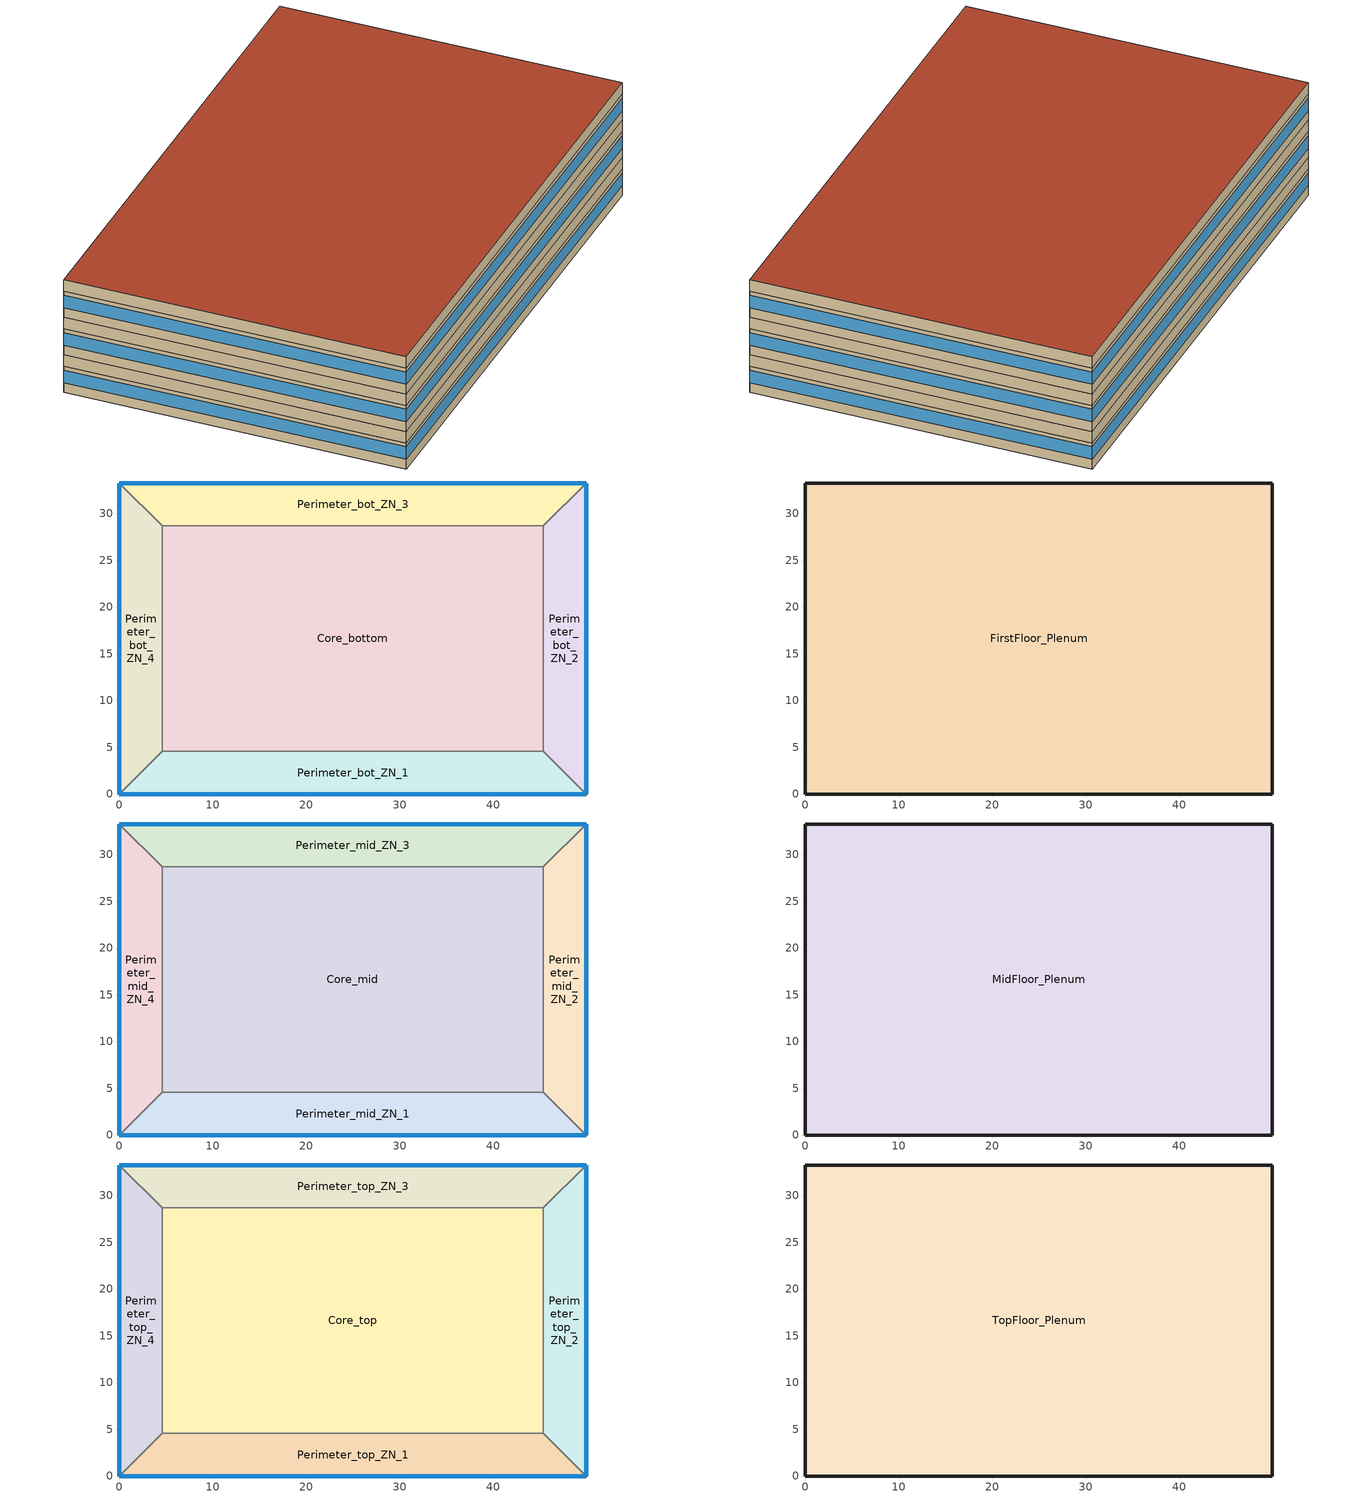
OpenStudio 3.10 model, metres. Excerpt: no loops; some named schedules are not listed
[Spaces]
Core_bottom
 floor ground (Core_bot_ZN_5_Floor Base_CZ12-SlabOnOrBelowGradeF073): 45.34,28.7 45.34,4.57 4.57,4.57 4.57,28.7 z0
 wall to Perimeter_bot_ZN_2 (NACM_Interior Wall): 45.34,4.57 45.34,28.7 z0:2.74
 wall to Perimeter_bot_ZN_3 (NACM_Interior Wall): 45.34,28.7 4.57,28.7 z0:2.74
 wall to Perimeter_bot_ZN_1 (NACM_Interior Wall): 4.57,4.57 45.34,4.57 z0:2.74
 wall to Perimeter_bot_ZN_4 (NACM_Interior Wall): 4.57,28.7 4.57,4.57 z0:2.74
Perimeter_bot_ZN_2
 floor ground (Perimeter_bot_ZN_2_Floor Base_CZ12-SlabOnOrBelowGradeF073): 49.91,33.27 49.91,0 45.34,4.57 45.34,28.7 z0
 wall outside (Base_CZ12-NonresMetalFrameWallU055): 49.91,0 49.91,33.27 z0:2.74
 wall to Perimeter_bot_ZN_1: 45.34,4.57 49.91,0 z0:2.74
 wall to Perimeter_bot_ZN_3 (NACM_Interior Wall): 49.91,33.27 45.34,28.7 z0:2.74
 window (Base_AllCZ_FixedWindowU34): 49.91,0 49.91,33.27 z1.02:2.33
Perimeter_bot_ZN_3
 floor ground (Perimeter_bot_ZN_3_Floor Base_CZ12-SlabOnOrBelowGradeF073): 49.91,33.27 45.34,28.7 4.57,28.7 0,33.27 z0
 wall outside (Base_CZ12-NonresMetalFrameWallU055): 49.91,33.27 0,33.27 z0:2.74
 wall to Perimeter_bot_ZN_4 (NACM_Interior Wall): 0,33.27 4.57,28.7 z0:2.74
 window (Base_AllCZ_FixedWindowU34): 49.91,33.27 0,33.27 z1.02:2.33
Perimeter_bot_ZN_1
 floor ground (Perimeter_bot_ZN_1_Floor Base_CZ12-SlabOnOrBelowGradeF073): 45.34,4.57 49.91,0 0,0 4.57,4.57 z0
 wall outside (Base_CZ12-NonresMetalFrameWallU055): 0,0 49.91,0 z0:2.74
 wall to Perimeter_bot_ZN_4 (NACM_Interior Wall): 4.57,4.57 0,0 z0:2.74
 window (Base_AllCZ_FixedWindowU34): 0,0 49.91,0 z1.02:2.33
Perimeter_bot_ZN_4
 floor ground (Perimeter_bot_ZN_4_Floor Base_CZ12-SlabOnOrBelowGradeF073): 0,33.27 4.57,28.7 4.57,4.57 0,0 z0
 wall outside (Base_CZ12-NonresMetalFrameWallU055): 0,33.27 0,0 z0:2.74
 window (Base_AllCZ_FixedWindowU34): 0,33.27 0,0 z1.02:2.33
FirstFloor_Plenum
 floor to Core_bottom (NACM_Drop Ceiling): 45.34,28.7 45.34,4.57 4.57,4.57 4.57,28.7 z2.74
 floor to Perimeter_bot_ZN_1 (NACM_Drop Ceiling): 45.34,4.57 49.91,0 0,0 4.57,4.57 z2.74
 floor to Perimeter_bot_ZN_2 (NACM_Drop Ceiling): 49.91,33.27 49.91,0 45.34,4.57 45.34,28.7 z2.74
 floor to Perimeter_bot_ZN_3 (NACM_Drop Ceiling): 49.91,33.27 45.34,28.7 4.57,28.7 0,33.27 z2.74
 floor to Perimeter_bot_ZN_4 (NACM_Drop Ceiling): 0,33.27 4.57,28.7 4.57,4.57 0,0 z2.74
 wall outside (Base_CZ12-NonresMetalFrameWallU055): 49.91,0 49.91,33.27 0,33.27 0,0 49.91,0 z2.74:3.96
Core_mid
 floor to FirstFloor_Plenum (NACM_Interior Floor): 45.34,28.7 45.34,4.57 4.57,4.57 4.57,28.7 z3.96
 wall to Perimeter_mid_ZN_2 (NACM_Interior Wall): 45.34,4.57 45.34,28.7 z3.96:6.71
 wall to Perimeter_mid_ZN_3 (NACM_Interior Wall): 45.34,28.7 4.57,28.7 z3.96:6.71
 wall to Perimeter_mid_ZN_1 (NACM_Interior Wall): 4.57,4.57 45.34,4.57 z3.96:6.71
 wall to Perimeter_mid_ZN_4 (NACM_Interior Wall): 4.57,28.7 4.57,4.57 z3.96:6.71
Perimeter_mid_ZN_2
 floor to FirstFloor_Plenum (NACM_Interior Floor): 49.91,33.27 49.91,0 45.34,4.57 45.34,28.7 z3.96
 wall outside (Base_CZ12-NonresMetalFrameWallU055): 49.91,0 49.91,33.27 z3.96:6.71
 wall to Perimeter_mid_ZN_1: 45.34,4.57 49.91,0 z3.96:6.71
 wall to Perimeter_mid_ZN_3 (NACM_Interior Wall): 49.91,33.27 45.34,28.7 z3.96:6.71
 window (Base_AllCZ_FixedWindowU34): 49.91,0 49.91,33.27 z4.98:6.29
Perimeter_mid_ZN_3
 floor to FirstFloor_Plenum (NACM_Interior Floor): 49.91,33.27 45.34,28.7 4.57,28.7 0,33.27 z3.96
 wall outside (Base_CZ12-NonresMetalFrameWallU055): 49.91,33.27 0,33.27 z3.96:6.71
 wall to Perimeter_mid_ZN_4 (NACM_Interior Wall): 0,33.27 4.57,28.7 z3.96:6.71
 window (Base_AllCZ_FixedWindowU34): 49.91,33.27 0,33.27 z4.98:6.29
Perimeter_mid_ZN_1
 floor to FirstFloor_Plenum (NACM_Interior Floor): 45.34,4.57 49.91,0 0,0 4.57,4.57 z3.96
 wall outside (Base_CZ12-NonresMetalFrameWallU055): 0,0 49.91,0 z3.96:6.71
 wall to Perimeter_mid_ZN_4 (NACM_Interior Wall): 4.57,4.57 0,0 z3.96:6.71
 window (Base_AllCZ_FixedWindowU34): 0,0 49.91,0 z4.98:6.29
Perimeter_mid_ZN_4
 floor to FirstFloor_Plenum (NACM_Interior Floor): 0,33.27 4.57,28.7 4.57,4.57 0,0 z3.96
 wall outside (Base_CZ12-NonresMetalFrameWallU055): 0,33.27 0,0 z3.96:6.71
 window (Base_AllCZ_FixedWindowU34): 0,33.27 0,0 z4.98:6.29
MidFloor_Plenum
 floor to Core_mid (NACM_Drop Ceiling): 45.34,28.7 45.34,4.57 4.57,4.57 4.57,28.7 z6.71
 floor to Perimeter_mid_ZN_1 (NACM_Drop Ceiling): 45.34,4.57 49.91,0 0,0 4.57,4.57 z6.71
 floor to Perimeter_mid_ZN_2 (NACM_Drop Ceiling): 49.91,33.27 49.91,0 45.34,4.57 45.34,28.7 z6.71
 floor to Perimeter_mid_ZN_3 (NACM_Drop Ceiling): 49.91,33.27 45.34,28.7 4.57,28.7 0,33.27 z6.71
 floor to Perimeter_mid_ZN_4 (NACM_Drop Ceiling): 0,33.27 4.57,28.7 4.57,4.57 0,0 z6.71
 wall outside (Base_CZ12-NonresMetalFrameWallU055): 49.91,0 49.91,33.27 0,33.27 0,0 49.91,0 z6.71:7.92
Core_top
 floor to MidFloor_Plenum (NACM_Interior Floor): 45.34,28.7 45.34,4.57 4.57,4.57 4.57,28.7 z7.92
 wall to Perimeter_top_ZN_2 (NACM_Interior Wall): 45.34,4.57 45.34,28.7 z7.92:10.67
 wall to Perimeter_top_ZN_3 (NACM_Interior Wall): 45.34,28.7 4.57,28.7 z7.92:10.67
 wall to Perimeter_top_ZN_1 (NACM_Interior Wall): 4.57,4.57 45.34,4.57 z7.92:10.67
 wall to Perimeter_top_ZN_4 (NACM_Interior Wall): 4.57,28.7 4.57,4.57 z7.92:10.67
Perimeter_top_ZN_2
 floor to MidFloor_Plenum (NACM_Interior Floor): 49.91,33.27 49.91,0 45.34,4.57 45.34,28.7 z7.92
 wall outside (Base_CZ12-NonresMetalFrameWallU055): 49.91,0 49.91,33.27 z7.92:10.67
 wall to Perimeter_top_ZN_1: 45.34,4.57 49.91,0 z7.92:10.67
 wall to Perimeter_top_ZN_3 (NACM_Interior Wall): 49.91,33.27 45.34,28.7 z7.92:10.67
 window (Base_AllCZ_FixedWindowU34): 49.91,0 49.91,33.27 z8.95:10.25
Perimeter_top_ZN_3
 floor to MidFloor_Plenum (NACM_Interior Floor): 49.91,33.27 45.34,28.7 4.57,28.7 0,33.27 z7.92
 wall outside (Base_CZ12-NonresMetalFrameWallU055): 49.91,33.27 0,33.27 z7.92:10.67
 wall to Perimeter_top_ZN_4 (NACM_Interior Wall): 0,33.27 4.57,28.7 z7.92:10.67
 window (Base_AllCZ_FixedWindowU34): 49.91,33.27 0,33.27 z8.95:10.25
Perimeter_top_ZN_1
 floor to MidFloor_Plenum (NACM_Interior Floor): 45.34,4.57 49.91,0 0,0 4.57,4.57 z7.92
 wall outside (Base_CZ12-NonresMetalFrameWallU055): 0,0 49.91,0 z7.92:10.67
 wall to Perimeter_top_ZN_4 (NACM_Interior Wall): 4.57,4.57 0,0 z7.92:10.67
 window (Base_AllCZ_FixedWindowU34): 0,0 49.91,0 z8.95:10.25
Perimeter_top_ZN_4
 floor to MidFloor_Plenum (NACM_Interior Floor): 0,33.27 4.57,28.7 4.57,4.57 0,0 z7.92
 wall outside (Base_CZ12-NonresMetalFrameWallU055): 0,33.27 0,0 z7.92:10.67
 window (Base_AllCZ_FixedWindowU34): 0,33.27 0,0 z8.95:10.25
TopFloor_Plenum
 floor to Core_top (NACM_Drop Ceiling): 45.34,28.7 45.34,4.57 4.57,4.57 4.57,28.7 z10.67
 floor to Perimeter_top_ZN_1 (NACM_Drop Ceiling): 45.34,4.57 49.91,0 0,0 4.57,4.57 z10.67
 floor to Perimeter_top_ZN_2 (NACM_Drop Ceiling): 49.91,33.27 49.91,0 45.34,4.57 45.34,28.7 z10.67
 floor to Perimeter_top_ZN_3 (NACM_Drop Ceiling): 49.91,33.27 45.34,28.7 4.57,28.7 0,33.27 z10.67
 floor to Perimeter_top_ZN_4 (NACM_Drop Ceiling): 0,33.27 4.57,28.7 4.57,4.57 0,0 z10.67
 wall outside (Base_CZ12-NonresMetalFrameWallU055): 49.91,0 49.91,33.27 0,33.27 0,0 49.91,0 z10.67:11.89
 roof outside (Base_CZ12-FlatNonresWoodFramingAndOtherRoofU034): 49.91,0 49.91,33.27 0,33.27 0,0 z11.89
[Site]
LOS ANGELES USC: Latitude {deg}=33.95; Longitude {deg}=-118.4; Time Zone {hr}=-8; Elevation {m}=54.5592; Terrain=Suburbs
[SizingPeriod:DesignDay] Barometric Pressure {Pa}=100663; Wind Speed {m/s}=0.6; Rain Indicator=No; Snow Indicator=No; Day of Month=21; Daylight Saving Time Indicator=No; Humidity Condition Type=Wetbulb; Dry-Bulb Temperature Range Modifier Type=DefaultMultipliers
Name | Maximum Dry-Bulb Temperature {C} | Daily Dry-Bulb Temperature Range {deltaC} | Wind Direction {deg} | Sky Clearness | Month | Day Type | Wetbulb or DewPoint at Maximum Dry-Bulb {C} | Solar Model Indicator | ASHRAE Clear Sky Optical Depth for Beam Irradiance | ASHRAE Clear Sky Optical Depth for Diffuse Irradiance
LOS ANGELES USC Ann Htg 99.6% Condns DB | 6.2 | 0 | 20 | 0 | 12 | WinterDesignDay | 6.2 | ASHRAEClearSky
LOS ANGELES USC  June .4% Condns DB=>MCWB | 32.3 | 8.2 | 260 |  | 6 | SummerDesignDay | 20.7 | ASHRAETau | 0.405 | 2.324
LOS ANGELES USC  July .4% Condns DB=>MCWB | 33.8 | 9.2 | 260 |  | 7 | SummerDesignDay | 22.1 | ASHRAETau | 0.402 | 2.401
LOS ANGELES USC  August .4% Condns DB=>MCWB | 33.7 | 9.6 | 260 |  | 8 | SummerDesignDay | 21.2 | ASHRAETau | 0.383 | 2.433
[Site:WaterMainsTemperature]
Calculation Method=Schedule; Temperature Schedule=WaterMainCZ09
[Building]
OfficeMedium: North Axis {deg}=0
[Material]
Name | Roughness | Thickness {m} | Conductivity {W/m-K} | Density {kg/m3} | Specific Heat {J/kg-K} | Thermal Absorptance | Solar Absorptance | Visible Absorptance
Stucco - 7/8 in. | MediumRough | 0.022352 | 0.700948 | 1855.1 | 837.36 | 0.9 | 0.7 | 0.8
Air - Metal Wall Framing - 16 or 24 in. OC; Air - Metal Wall Framing - 16 or 24 in. OC 1 | Smooth | 0.1397 | 1.22017 | 1.28148 | 1004.832
Gypsum Board - 1/2 in. | Smooth | 0.0127 | 0.158656 | 640.739 | 1130.436 | 0.9 | 0.7 | 0.8
Gypsum Board - 5/8 in. | MediumRough | 0.016002 | 0.158656 | 640.739 | 1130.436 | 0.9 | 0.7 | 0.8
Metal Standing Seam - 1/16 in. | MediumRough | 0.0015875 | 2.21534 | 7820.53 | 502.416 | 0.75 | 0.37 | 0.75
Compliance Insulation R28.63 | Smooth | 0.116061 | 0.0230188 | 16.0185 | 1130.436 | 0.9 | 0.7 | 0.8
Acoustic Tile - 3/4 in. | MediumRough | 0.01905 | 0.0576335 | 288.332 | 795.492 | 0.9 | 0.7 | 0.8
Metal Deck - 1/16 in. | MediumRough | 0.0015875 | 45.3452 | 7820.53 | 502.416 | 0.9 | 0.7 | 0.8
Concrete - 140 lb/ft3 - 4 in. | Smooth | 0.1016 | 1.9514 | 2239.06 | 921.096
Carpet - 3/4 in. | Smooth | 0.01905 | 0.0455183 | 288.332 | 1381.644 | 0.9 | 0.7 | 0.8
Compliance Insulation R14.60 | Smooth | 0.0591861 | 0.0230188 | 16.0185 | 1130.436
Compliance Insulation R1.41 | Smooth | 0.00571591 | 0.0230188 | 16.0185 | 1130.436
Compliance Insulation R0.02 | Smooth | 8.10768e-05 | 0.0230188 | 16.0185 | 1130.436
[Construction]
Base_CZ12-NonresMetalFrameWallU055: Stucco - 7/8 in., Compliance Insulation R14.60, Compliance Insulation R1.41, Compliance Insulation R0.02, Compliance Insulation R0.02, Air - Metal Wall Framing - 16 or 24 in. OC, Gypsum Board - 1/2 in.
NACM_Interior Wall: Gypsum Board - 5/8 in., Air - Metal Wall Framing - 16 or 24 in. OC 1, Gypsum Board - 5/8 in.
Base_CZ12-FlatNonresWoodFramingAndOtherRoofU034: Metal Standing Seam - 1/16 in., Compliance Insulation R28.63
NACM_Drop Ceiling: Acoustic Tile - 3/4 in.
NACM_Interior Floor: Metal Deck - 1/16 in., Concrete - 140 lb/ft3 - 4 in., Carpet - 3/4 in.
Base_AllCZ_FixedWindowU34: Base_AllCZ_FixedWindowU34 Material
[WindowMaterial:SimpleGlazingSystem]
Base_AllCZ_FixedWindowU34 Material: U-Factor {W/m2-K}=1.93061; Solar Heat Gain Coefficient=0.22; Visible Transmittance=0.42
[Construction:FfactorGroundFloor] F-Factor {W/m-K}=1.26344
Name | Area {m2} | PerimeterExposed {m}
Core_bot_ZN_5_Floor Base_CZ12-SlabOnOrBelowGradeF073 | 983.537 | 0
Perimeter_bot_ZN_1_Floor Base_CZ12-SlabOnOrBelowGradeF073; Perimeter_bot_ZN_3_Floor Base_CZ12-SlabOnOrBelowGradeF073 | 207.338 | 49.911
Perimeter_bot_ZN_2_Floor Base_CZ12-SlabOnOrBelowGradeF073 | 131.263 | 33.2738
Perimeter_bot_ZN_4_Floor Base_CZ12-SlabOnOrBelowGradeF073 | 131.253 | 33.2738
[Space]
Name | Building Story | Thermal Zone | Design Specification Outdoor Air Object
Core_bottom | BottomFlr | Core_bottom Thermal Zone | Core_bottom Thermal Zone Design Specification Outdoor Air
Perimeter_bot_ZN_1 | BottomFlr | Perimeter_bot_ZN_1 Thermal Zone | Perimeter_bot_ZN_1 Thermal Zone Design Specification Outdoor Air
Perimeter_bot_ZN_2 | BottomFlr | Perimeter_bot_ZN_2 Thermal Zone | Perimeter_bot_ZN_2 Thermal Zone Design Specification Outdoor Air
Perimeter_bot_ZN_3 | BottomFlr | Perimeter_bot_ZN_3 Thermal Zone | Perimeter_bot_ZN_3 Thermal Zone Design Specification Outdoor Air
Perimeter_bot_ZN_4 | BottomFlr | Perimeter_bot_ZN_4 Thermal Zone | Perimeter_bot_ZN_4 Thermal Zone Design Specification Outdoor Air
FirstFloor_Plenum | BottomFlr | FirstFloor_Plenum Thermal Zone | FirstFloor_Plenum Thermal Zone Design Specification Outdoor Air
Core_mid | MidFlr | Core_mid Thermal Zone | Core_mid Thermal Zone Design Specification Outdoor Air
Perimeter_mid_ZN_1 | MidFlr | Perimeter_mid_ZN_1 Thermal Zone | Perimeter_mid_ZN_1 Thermal Zone Design Specification Outdoor Air
Perimeter_mid_ZN_2 | MidFlr | Perimeter_mid_ZN_2 Thermal Zone | Perimeter_mid_ZN_2 Thermal Zone Design Specification Outdoor Air
Perimeter_mid_ZN_3 | MidFlr | Perimeter_mid_ZN_3 Thermal Zone | Perimeter_mid_ZN_3 Thermal Zone Design Specification Outdoor Air
Perimeter_mid_ZN_4 | MidFlr | Perimeter_mid_ZN_4 Thermal Zone | Perimeter_mid_ZN_4 Thermal Zone Design Specification Outdoor Air
MidFloor_Plenum | MidFlr | MidFloor_Plenum Thermal Zone | MidFloor_Plenum Thermal Zone Design Specification Outdoor Air
Core_top | TopFloor | Core_top Thermal Zone | Core_top Thermal Zone Design Specification Outdoor Air
Perimeter_top_ZN_1 | TopFloor | Perimeter_top_ZN_1 Thermal Zone | Perimeter_top_ZN_1 Thermal Zone Design Specification Outdoor Air
Perimeter_top_ZN_2 | TopFloor | Perimeter_top_ZN_2 Thermal Zone | Perimeter_top_ZN_2 Thermal Zone Design Specification Outdoor Air
Perimeter_top_ZN_3 | TopFloor | Perimeter_top_ZN_3 Thermal Zone | Perimeter_top_ZN_3 Thermal Zone Design Specification Outdoor Air
Perimeter_top_ZN_4 | TopFloor | Perimeter_top_ZN_4 Thermal Zone | Perimeter_top_ZN_4 Thermal Zone Design Specification Outdoor Air
TopFloor_Plenum | TopFloor | TopFloor_Plenum Thermal Zone | TopFloor_Plenum Thermal Zone Design Specification Outdoor Air
[ThermalZone] Multiplier=1; Use Ideal Air Loads=No
Name | Thermostat | Primary Daylighting Control | Fraction of Zone Controlled by Primary Daylighting Control | Secondary Daylighting Control | Fraction of Zone Controlled by Secondary Daylighting Control
Core_bottom Thermal Zone | Core_bottom Thermal Zone Thermostat
Perimeter_bot_ZN_1 Thermal Zone | Perimeter_bot_ZN_1 Thermal Zone Thermostat | Daylighting Control 1 | 0.533414 | Daylighting Control 2 | 0.466356
Perimeter_bot_ZN_2 Thermal Zone | Perimeter_bot_ZN_2 Thermal Zone Thermostat | Daylighting Control 3 | 0.547989 | Daylighting Control 4 | 0.451726
Perimeter_bot_ZN_3 Thermal Zone | Perimeter_bot_ZN_3 Thermal Zone Thermostat | Daylighting Control 5 | 0.533414 | Daylighting Control 6 | 0.466356
Perimeter_bot_ZN_4 Thermal Zone | Perimeter_bot_ZN_4 Thermal Zone Thermostat | Daylighting Control 7 | 0.548029 | Daylighting Control 8 | 0.451759
FirstFloor_Plenum Thermal Zone; MidFloor_Plenum Thermal Zone; TopFloor_Plenum Thermal Zone
Core_mid Thermal Zone | Core_mid Thermal Zone Thermostat
Perimeter_mid_ZN_1 Thermal Zone | Perimeter_mid_ZN_1 Thermal Zone Thermostat | Daylighting Control 9 | 0.533414 | Daylighting Control 10 | 0.466356
Perimeter_mid_ZN_2 Thermal Zone | Perimeter_mid_ZN_2 Thermal Zone Thermostat | Daylighting Control 11 | 0.547989 | Daylighting Control 12 | 0.451726
Perimeter_mid_ZN_3 Thermal Zone | Perimeter_mid_ZN_3 Thermal Zone Thermostat | Daylighting Control 13 | 0.533414 | Daylighting Control 14 | 0.466356
Perimeter_mid_ZN_4 Thermal Zone | Perimeter_mid_ZN_4 Thermal Zone Thermostat | Daylighting Control 15 | 0.548029 | Daylighting Control 16 | 0.451759
Core_top Thermal Zone | Core_top Thermal Zone Thermostat
Perimeter_top_ZN_1 Thermal Zone | Perimeter_top_ZN_1 Thermal Zone Thermostat | Daylighting Control 17 | 0.533414 | Daylighting Control 18 | 0.466356
Perimeter_top_ZN_2 Thermal Zone | Perimeter_top_ZN_2 Thermal Zone Thermostat | Daylighting Control 19 | 0.547989 | Daylighting Control 20 | 0.451726
Perimeter_top_ZN_3 Thermal Zone | Perimeter_top_ZN_3 Thermal Zone Thermostat | Daylighting Control 21 | 0.533414 | Daylighting Control 22 | 0.466356
Perimeter_top_ZN_4 Thermal Zone | Perimeter_top_ZN_4 Thermal Zone Thermostat | Daylighting Control 23 | 0.548029 | Daylighting Control 24 | 0.451759
[BuildingStory]
BottomFlr; MidFlr; TopFloor
[People:Definition] Number of People Calculation Method=People/Area; People per Space Floor Area {person/m2}=0.0538196; Fraction Radiant=0.3; Sensible Heat Fraction=0.555556
Core_bottom People Definition; Perimeter_bot_ZN_1 People Definition; Perimeter_bot_ZN_2 People Definition; Perimeter_bot_ZN_3 People Definition; Perimeter_bot_ZN_4 People Definition; Core_mid People Definition; Perimeter_mid_ZN_1 People Definition; Perimeter_mid_ZN_2 People Definition; Perimeter_mid_ZN_3 People Definition; Perimeter_mid_ZN_4 People Definition; Core_top People Definition; Perimeter_top_ZN_1 People Definition; Perimeter_top_ZN_2 People Definition; Perimeter_top_ZN_3 People Definition; Perimeter_top_ZN_4 People Definition
[People] Number of People Schedule=OfficeOccupancy; Multiplier=1
Name | People Definition | Space or SpaceType | Activity Level Schedule
Core_bottom People | Core_bottom People Definition | Core_bottom | Core_bottom People Activity Level
Perimeter_bot_ZN_1 People | Perimeter_bot_ZN_1 People Definition | Perimeter_bot_ZN_1 | Perimeter_bot_ZN_1 People Activity Level
Perimeter_bot_ZN_2 People | Perimeter_bot_ZN_2 People Definition | Perimeter_bot_ZN_2 | Perimeter_bot_ZN_2 People Activity Level
Perimeter_bot_ZN_3 People | Perimeter_bot_ZN_3 People Definition | Perimeter_bot_ZN_3 | Perimeter_bot_ZN_3 People Activity Level
Perimeter_bot_ZN_4 People | Perimeter_bot_ZN_4 People Definition | Perimeter_bot_ZN_4 | Perimeter_bot_ZN_4 People Activity Level
Core_mid People | Core_mid People Definition | Core_mid | Core_mid People Activity Level
Perimeter_mid_ZN_1 People | Perimeter_mid_ZN_1 People Definition | Perimeter_mid_ZN_1 | Perimeter_mid_ZN_1 People Activity Level
Perimeter_mid_ZN_2 People | Perimeter_mid_ZN_2 People Definition | Perimeter_mid_ZN_2 | Perimeter_mid_ZN_2 People Activity Level
Perimeter_mid_ZN_3 People | Perimeter_mid_ZN_3 People Definition | Perimeter_mid_ZN_3 | Perimeter_mid_ZN_3 People Activity Level
Perimeter_mid_ZN_4 People | Perimeter_mid_ZN_4 People Definition | Perimeter_mid_ZN_4 | Perimeter_mid_ZN_4 People Activity Level
Core_top People | Core_top People Definition | Core_top | Core_top People Activity Level
Perimeter_top_ZN_1 People | Perimeter_top_ZN_1 People Definition | Perimeter_top_ZN_1 | Perimeter_top_ZN_1 People Activity Level
Perimeter_top_ZN_2 People | Perimeter_top_ZN_2 People Definition | Perimeter_top_ZN_2 | Perimeter_top_ZN_2 People Activity Level
Perimeter_top_ZN_3 People | Perimeter_top_ZN_3 People Definition | Perimeter_top_ZN_3 | Perimeter_top_ZN_3 People Activity Level
Perimeter_top_ZN_4 People | Perimeter_top_ZN_4 People Definition | Perimeter_top_ZN_4 | Perimeter_top_ZN_4 People Activity Level
[SpaceInfiltration:DesignFlowRate] Design Flow Rate Calculation Method=Flow/ExteriorWallArea; Flow per Exterior Surface Area {m3/s-m2}=0.00119482; Constant Term Coefficient=0; Temperature Term Coefficient=0; Velocity Term Coefficient=0.224052; Velocity Squared Term Coefficient=0; Density Basis=Outdoor
Name | Space or SpaceType | Schedule
Core_bottom Space Infiltration Design Flow Rate 1 | Core_bottom | OfficeInfiltration
Perimeter_bot_ZN_1 Space Infiltration Design Flow Rate 1 | Perimeter_bot_ZN_1 | OfficeInfiltration
Perimeter_bot_ZN_2 Space Infiltration Design Flow Rate 1 | Perimeter_bot_ZN_2 | OfficeInfiltration
Perimeter_bot_ZN_3 Space Infiltration Design Flow Rate 1 | Perimeter_bot_ZN_3 | OfficeInfiltration
Perimeter_bot_ZN_4 Space Infiltration Design Flow Rate 1 | Perimeter_bot_ZN_4 | OfficeInfiltration
FirstFloor_Plenum Space Infiltration Design Flow Rate 1 | FirstFloor_Plenum | On
Core_mid Space Infiltration Design Flow Rate 1 | Core_mid | OfficeInfiltration
Perimeter_mid_ZN_1 Space Infiltration Design Flow Rate 1 | Perimeter_mid_ZN_1 | OfficeInfiltration
Perimeter_mid_ZN_2 Space Infiltration Design Flow Rate 1 | Perimeter_mid_ZN_2 | OfficeInfiltration
Perimeter_mid_ZN_3 Space Infiltration Design Flow Rate 1 | Perimeter_mid_ZN_3 | OfficeInfiltration
Perimeter_mid_ZN_4 Space Infiltration Design Flow Rate 1 | Perimeter_mid_ZN_4 | OfficeInfiltration
MidFloor_Plenum Space Infiltration Design Flow Rate 1 | MidFloor_Plenum | On
Core_top Space Infiltration Design Flow Rate 1 | Core_top | OfficeInfiltration
Perimeter_top_ZN_1 Space Infiltration Design Flow Rate 1 | Perimeter_top_ZN_1 | OfficeInfiltration
Perimeter_top_ZN_2 Space Infiltration Design Flow Rate 1 | Perimeter_top_ZN_2 | OfficeInfiltration
Perimeter_top_ZN_3 Space Infiltration Design Flow Rate 1 | Perimeter_top_ZN_3 | OfficeInfiltration
Perimeter_top_ZN_4 Space Infiltration Design Flow Rate 1 | Perimeter_top_ZN_4 | OfficeInfiltration
TopFloor_Plenum Space Infiltration Design Flow Rate 1 | TopFloor_Plenum | On
[Lights:Definition] Design Level Calculation Method=Watts/Area; Watts per Space Floor Area {W/m2}=6.45835; Fraction Radiant=0.97; Return Air Fraction=0
Core_bottom Regulated Lights Definition; Perimeter_bot_ZN_1 Regulated Lights Definition; Perimeter_bot_ZN_2 Regulated Lights Definition; Perimeter_bot_ZN_3 Regulated Lights Definition; Perimeter_bot_ZN_4 Regulated Lights Definition; Core_mid Regulated Lights Definition; Perimeter_mid_ZN_1 Regulated Lights Definition; Perimeter_mid_ZN_2 Regulated Lights Definition; Perimeter_mid_ZN_3 Regulated Lights Definition; Perimeter_mid_ZN_4 Regulated Lights Definition; Core_top Regulated Lights Definition; Perimeter_top_ZN_1 Regulated Lights Definition; Perimeter_top_ZN_2 Regulated Lights Definition; Perimeter_top_ZN_3 Regulated Lights Definition; Perimeter_top_ZN_4 Regulated Lights Definition
[Lights] Schedule=OfficeLights; Fraction Replaceable=1
Name | Lights Definition | Space or SpaceType
Core_bottom Regulated Lights | Core_bottom Regulated Lights Definition | Core_bottom
Perimeter_bot_ZN_1 Regulated Lights | Perimeter_bot_ZN_1 Regulated Lights Definition | Perimeter_bot_ZN_1
Perimeter_bot_ZN_2 Regulated Lights | Perimeter_bot_ZN_2 Regulated Lights Definition | Perimeter_bot_ZN_2
Perimeter_bot_ZN_3 Regulated Lights | Perimeter_bot_ZN_3 Regulated Lights Definition | Perimeter_bot_ZN_3
Perimeter_bot_ZN_4 Regulated Lights | Perimeter_bot_ZN_4 Regulated Lights Definition | Perimeter_bot_ZN_4
Core_mid Regulated Lights | Core_mid Regulated Lights Definition | Core_mid
Perimeter_mid_ZN_1 Regulated Lights | Perimeter_mid_ZN_1 Regulated Lights Definition | Perimeter_mid_ZN_1
Perimeter_mid_ZN_2 Regulated Lights | Perimeter_mid_ZN_2 Regulated Lights Definition | Perimeter_mid_ZN_2
Perimeter_mid_ZN_3 Regulated Lights | Perimeter_mid_ZN_3 Regulated Lights Definition | Perimeter_mid_ZN_3
Perimeter_mid_ZN_4 Regulated Lights | Perimeter_mid_ZN_4 Regulated Lights Definition | Perimeter_mid_ZN_4
Core_top Regulated Lights | Core_top Regulated Lights Definition | Core_top
Perimeter_top_ZN_1 Regulated Lights | Perimeter_top_ZN_1 Regulated Lights Definition | Perimeter_top_ZN_1
Perimeter_top_ZN_2 Regulated Lights | Perimeter_top_ZN_2 Regulated Lights Definition | Perimeter_top_ZN_2
Perimeter_top_ZN_3 Regulated Lights | Perimeter_top_ZN_3 Regulated Lights Definition | Perimeter_top_ZN_3
Perimeter_top_ZN_4 Regulated Lights | Perimeter_top_ZN_4 Regulated Lights Definition | Perimeter_top_ZN_4
[ElectricEquipment:Definition] Fraction Latent=0
Name | Design Level Calculation Method | Watts per Space Floor Area {W/m2} | Fraction Radiant | Fraction Lost | Design Level {W}
Core_bottom Recepticle Loads Definition; Perimeter_bot_ZN_1 Recepticle Loads Definition; Perimeter_bot_ZN_2 Recepticle Loads Definition; Perimeter_bot_ZN_3 Recepticle Loads Definition; Perimeter_bot_ZN_4 Recepticle Loads Definition; Core_mid Recepticle Loads Definition; Perimeter_mid_ZN_1 Recepticle Loads Definition; Perimeter_mid_ZN_2 Recepticle Loads Definition; Perimeter_mid_ZN_3 Recepticle Loads Definition; Perimeter_mid_ZN_4 Recepticle Loads Definition; Core_top Recepticle Loads Definition; Perimeter_top_ZN_1 Recepticle Loads Definition; Perimeter_top_ZN_2 Recepticle Loads Definition; Perimeter_top_ZN_3 Recepticle Loads Definition; Perimeter_top_ZN_4 Recepticle Loads Definition | Watts/Area | 16.1459 | 0.2 | 0
Core_bottom Elevator Definition | EquipmentLevel |  | 0 | 1 | 10000
Core_bottom Escalator Definition | EquipmentLevel |  | 0 | 1 | 3930
[ElectricEquipment]
Name | Electric Equipment Definition | Space or SpaceType | Schedule
Core_bottom Recepticle Loads | Core_bottom Recepticle Loads Definition | Core_bottom | OfficeReceptacle
Core_bottom Elevator | Core_bottom Elevator Definition | Core_bottom | OfficeElevator
Core_bottom Escalator | Core_bottom Escalator Definition | Core_bottom | OfficeEscalator
Perimeter_bot_ZN_1 Recepticle Loads | Perimeter_bot_ZN_1 Recepticle Loads Definition | Perimeter_bot_ZN_1 | OfficeReceptacle
Perimeter_bot_ZN_2 Recepticle Loads | Perimeter_bot_ZN_2 Recepticle Loads Definition | Perimeter_bot_ZN_2 | OfficeReceptacle
Perimeter_bot_ZN_3 Recepticle Loads | Perimeter_bot_ZN_3 Recepticle Loads Definition | Perimeter_bot_ZN_3 | OfficeReceptacle
Perimeter_bot_ZN_4 Recepticle Loads | Perimeter_bot_ZN_4 Recepticle Loads Definition | Perimeter_bot_ZN_4 | OfficeReceptacle
Core_mid Recepticle Loads | Core_mid Recepticle Loads Definition | Core_mid | OfficeReceptacle
Perimeter_mid_ZN_1 Recepticle Loads | Perimeter_mid_ZN_1 Recepticle Loads Definition | Perimeter_mid_ZN_1 | OfficeReceptacle
Perimeter_mid_ZN_2 Recepticle Loads | Perimeter_mid_ZN_2 Recepticle Loads Definition | Perimeter_mid_ZN_2 | OfficeReceptacle
Perimeter_mid_ZN_3 Recepticle Loads | Perimeter_mid_ZN_3 Recepticle Loads Definition | Perimeter_mid_ZN_3 | OfficeReceptacle
Perimeter_mid_ZN_4 Recepticle Loads | Perimeter_mid_ZN_4 Recepticle Loads Definition | Perimeter_mid_ZN_4 | OfficeReceptacle
Core_top Recepticle Loads | Core_top Recepticle Loads Definition | Core_top | OfficeReceptacle
Perimeter_top_ZN_1 Recepticle Loads | Perimeter_top_ZN_1 Recepticle Loads Definition | Perimeter_top_ZN_1 | OfficeReceptacle
Perimeter_top_ZN_2 Recepticle Loads | Perimeter_top_ZN_2 Recepticle Loads Definition | Perimeter_top_ZN_2 | OfficeReceptacle
Perimeter_top_ZN_3 Recepticle Loads | Perimeter_top_ZN_3 Recepticle Loads Definition | Perimeter_top_ZN_3 | OfficeReceptacle
Perimeter_top_ZN_4 Recepticle Loads | Perimeter_top_ZN_4 Recepticle Loads Definition | Perimeter_top_ZN_4 | OfficeReceptacle
[ThermostatSetpoint:DualSetpoint] Heating Setpoint Temperature Schedule=OfficeHtgSetpt; Cooling Setpoint Temperature Schedule=OfficeClgSetpt
Core_bottom Thermal Zone Thermostat; Perimeter_bot_ZN_1 Thermal Zone Thermostat; Perimeter_bot_ZN_2 Thermal Zone Thermostat; Perimeter_bot_ZN_3 Thermal Zone Thermostat; Perimeter_bot_ZN_4 Thermal Zone Thermostat; Core_mid Thermal Zone Thermostat; Perimeter_mid_ZN_1 Thermal Zone Thermostat; Perimeter_mid_ZN_2 Thermal Zone Thermostat; Perimeter_mid_ZN_3 Thermal Zone Thermostat; Perimeter_mid_ZN_4 Thermal Zone Thermostat; Core_top Thermal Zone Thermostat; Perimeter_top_ZN_1 Thermal Zone Thermostat; Perimeter_top_ZN_2 Thermal Zone Thermostat; Perimeter_top_ZN_3 Thermal Zone Thermostat; Perimeter_top_ZN_4 Thermal Zone Thermostat
[DesignSpecification:OutdoorAir] Outdoor Air Method=Maximum; Outdoor Air Flow per Person {m3/s-person}=0
Name | Outdoor Air Flow per Floor Area {m3/s-m2}
Core_bottom Thermal Zone Design Specification Outdoor Air; Perimeter_bot_ZN_1 Thermal Zone Design Specification Outdoor Air; Perimeter_bot_ZN_2 Thermal Zone Design Specification Outdoor Air; Perimeter_bot_ZN_3 Thermal Zone Design Specification Outdoor Air; Perimeter_bot_ZN_4 Thermal Zone Design Specification Outdoor Air; Core_mid Thermal Zone Design Specification Outdoor Air; Perimeter_mid_ZN_1 Thermal Zone Design Specification Outdoor Air; Perimeter_mid_ZN_2 Thermal Zone Design Specification Outdoor Air; Perimeter_mid_ZN_3 Thermal Zone Design Specification Outdoor Air; Perimeter_mid_ZN_4 Thermal Zone Design Specification Outdoor Air; Core_top Thermal Zone Design Specification Outdoor Air; Perimeter_top_ZN_1 Thermal Zone Design Specification Outdoor Air; Perimeter_top_ZN_2 Thermal Zone Design Specification Outdoor Air; Perimeter_top_ZN_3 Thermal Zone Design Specification Outdoor Air; Perimeter_top_ZN_4 Thermal Zone Design Specification Outdoor Air | 0.000762
FirstFloor_Plenum Thermal Zone Design Specification Outdoor Air; MidFloor_Plenum Thermal Zone Design Specification Outdoor Air; TopFloor_Plenum Thermal Zone Design Specification Outdoor Air | 0
[Daylighting:Control] Lighting Control Type=Continuous; Minimum Input Power Fraction for Continuous Dimming Control=0.1; Minimum Light Output Fraction for Continuous Dimming Control=0.1
Name | Space | Position X-Coordinate {m} | Position Y-Coordinate {m} | Position Z-Coordinate {m} | Illuminance Setpoint {lux}
Daylighting Control 1 | Perimeter_bot_ZN_1 | 24.955 | 2.3293 | 0.762 | 287.5
Daylighting Control 2 | Perimeter_bot_ZN_1 | 24.9551 | 4.4958 | 0.762 | 1150
Daylighting Control 3 | Perimeter_bot_ZN_2 | 47.5817 | 16.6369 | 0.762 | 287.5
Daylighting Control 4 | Perimeter_bot_ZN_2 | 45.4152 | 16.6369 | 0.762 | 1150
Daylighting Control 5 | Perimeter_bot_ZN_3 | 24.955 | 30.9445 | 0.762 | 287.5
Daylighting Control 6 | Perimeter_bot_ZN_3 | 24.9551 | 28.7782 | 0.762 | 1150
Daylighting Control 7 | Perimeter_bot_ZN_4 | 2.3293 | 16.6369 | 0.762 | 287.5
Daylighting Control 8 | Perimeter_bot_ZN_4 | 4.4958 | 16.6369 | 0.762 | 1150
Daylighting Control 9 | Perimeter_mid_ZN_1 | 24.955 | 2.32931 | 4.7244 | 287.5
Daylighting Control 10 | Perimeter_mid_ZN_1 | 24.9551 | 4.4958 | 4.7244 | 1150
Daylighting Control 11 | Perimeter_mid_ZN_2 | 47.5817 | 16.6369 | 4.7244 | 287.5
Daylighting Control 12 | Perimeter_mid_ZN_2 | 45.4152 | 16.6369 | 4.7244 | 1150
Daylighting Control 13 | Perimeter_mid_ZN_3 | 24.955 | 30.9445 | 4.7244 | 287.5
Daylighting Control 14 | Perimeter_mid_ZN_3 | 24.9551 | 28.7782 | 4.7244 | 1150
Daylighting Control 15 | Perimeter_mid_ZN_4 | 2.32931 | 16.6369 | 4.7244 | 287.5
Daylighting Control 16 | Perimeter_mid_ZN_4 | 4.4958 | 16.6369 | 4.7244 | 1150
Daylighting Control 17 | Perimeter_top_ZN_1 | 24.955 | 2.32931 | 8.6868 | 287.5
Daylighting Control 18 | Perimeter_top_ZN_1 | 24.9551 | 4.4958 | 8.6868 | 1150
Daylighting Control 19 | Perimeter_top_ZN_2 | 47.5817 | 16.6369 | 8.6868 | 287.5
Daylighting Control 20 | Perimeter_top_ZN_2 | 45.4152 | 16.6369 | 8.6868 | 1150
Daylighting Control 21 | Perimeter_top_ZN_3 | 24.955 | 30.9445 | 8.6868 | 287.5
Daylighting Control 22 | Perimeter_top_ZN_3 | 24.9551 | 28.7782 | 8.6868 | 1150
Daylighting Control 23 | Perimeter_top_ZN_4 | 2.32931 | 16.6369 | 8.6868 | 287.5
Daylighting Control 24 | Perimeter_top_ZN_4 | 4.4958 | 16.6369 | 8.6868 | 1150
[Schedule:Day]
WaterMainCZ09Jan: 1, 0, 14.2778, 2, 0, 14.2778, 3, 0, 14.2778, 4, 0, 14.2778, 5, 0, 14.2778, 6, 0, 14.2778, 7, 0, 14.2778, 8, 0, 14.2778, 9, 0, 14.2778, 10, 0, 14.2778, 11, 0, 14.2778, 12, 0, 14.2778, 13, 0, 14.2778, 14, 0, 14.2778, 15, 0, 14.2778, 16, 0, 14.2778, 17, 0, 14.2778, 18, 0, 14.2778, 19, 0, 14.2778, 20, 0, 14.2778, 21, 0, 14.2778, 22, 0, 14.2778, 23, 0, 14.2778, 24, 0, 14.2778
WaterMainCZ09Feb: 1, 0, 14.2222, 2, 0, 14.2222, 3, 0, 14.2222, 4, 0, 14.2222, 5, 0, 14.2222, 6, 0, 14.2222, 7, 0, 14.2222, 8, 0, 14.2222, 9, 0, 14.2222, 10, 0, 14.2222, 11, 0, 14.2222, 12, 0, 14.2222, 13, 0, 14.2222, 14, 0, 14.2222, 15, 0, 14.2222, 16, 0, 14.2222, 17, 0, 14.2222, 18, 0, 14.2222, 19, 0, 14.2222, 20, 0, 14.2222, 21, 0, 14.2222, 22, 0, 14.2222, 23, 0, 14.2222, 24, 0, 14.2222
WaterMainCZ09Mar: 1, 0, 14.4444, 2, 0, 14.4444, 3, 0, 14.4444, 4, 0, 14.4444, 5, 0, 14.4444, 6, 0, 14.4444, 7, 0, 14.4444, 8, 0, 14.4444, 9, 0, 14.4444, 10, 0, 14.4444, 11, 0, 14.4444, 12, 0, 14.4444, 13, 0, 14.4444, 14, 0, 14.4444, 15, 0, 14.4444, 16, 0, 14.4444, 17, 0, 14.4444, 18, 0, 14.4444, 19, 0, 14.4444, 20, 0, 14.4444, 21, 0, 14.4444, 22, 0, 14.4444, 23, 0, 14.4444, 24, 0, 14.4444
WaterMainCZ09Apr: 1, 0, 14.8333, 2, 0, 14.8333, 3, 0, 14.8333, 4, 0, 14.8333, 5, 0, 14.8333, 6, 0, 14.8333, 7, 0, 14.8333, 8, 0, 14.8333, 9, 0, 14.8333, 10, 0, 14.8333, 11, 0, 14.8333, 12, 0, 14.8333, 13, 0, 14.8333, 14, 0, 14.8333, 15, 0, 14.8333, 16, 0, 14.8333, 17, 0, 14.8333, 18, 0, 14.8333, 19, 0, 14.8333, 20, 0, 14.8333, 21, 0, 14.8333, 22, 0, 14.8333, 23, 0, 14.8333, 24, 0, 14.8333
WaterMainCZ09May: 1, 0, 14.9444, 2, 0, 14.9444, 3, 0, 14.9444, 4, 0, 14.9444, 5, 0, 14.9444, 6, 0, 14.9444, 7, 0, 14.9444, 8, 0, 14.9444, 9, 0, 14.9444, 10, 0, 14.9444, 11, 0, 14.9444, 12, 0, 14.9444, 13, 0, 14.9444, 14, 0, 14.9444, 15, 0, 14.9444, 16, 0, 14.9444, 17, 0, 14.9444, 18, 0, 14.9444, 19, 0, 14.9444, 20, 0, 14.9444, 21, 0, 14.9444, 22, 0, 14.9444, 23, 0, 14.9444, 24, 0, 14.9444
WaterMainCZ09Jun: 1, 0, 16.2222, 2, 0, 16.2222, 3, 0, 16.2222, 4, 0, 16.2222, 5, 0, 16.2222, 6, 0, 16.2222, 7, 0, 16.2222, 8, 0, 16.2222, 9, 0, 16.2222, 10, 0, 16.2222, 11, 0, 16.2222, 12, 0, 16.2222, 13, 0, 16.2222, 14, 0, 16.2222, 15, 0, 16.2222, 16, 0, 16.2222, 17, 0, 16.2222, 18, 0, 16.2222, 19, 0, 16.2222, 20, 0, 16.2222, 21, 0, 16.2222, 22, 0, 16.2222, 23, 0, 16.2222, 24, 0, 16.2222
WaterMainCZ09Jul: 1, 0, 16.8889, 2, 0, 16.8889, 3, 0, 16.8889, 4, 0, 16.8889, 5, 0, 16.8889, 6, 0, 16.8889, 7, 0, 16.8889, 8, 0, 16.8889, 9, 0, 16.8889, 10, 0, 16.8889, 11, 0, 16.8889, 12, 0, 16.8889, 13, 0, 16.8889, 14, 0, 16.8889, 15, 0, 16.8889, 16, 0, 16.8889, 17, 0, 16.8889, 18, 0, 16.8889, 19, 0, 16.8889, 20, 0, 16.8889, 21, 0, 16.8889, 22, 0, 16.8889, 23, 0, 16.8889, 24, 0, 16.8889
WaterMainCZ09Aug: 1, 0, 17.7222, 2, 0, 17.7222, 3, 0, 17.7222, 4, 0, 17.7222, 5, 0, 17.7222, 6, 0, 17.7222, 7, 0, 17.7222, 8, 0, 17.7222, 9, 0, 17.7222, 10, 0, 17.7222, 11, 0, 17.7222, 12, 0, 17.7222, 13, 0, 17.7222, 14, 0, 17.7222, 15, 0, 17.7222, 16, 0, 17.7222, 17, 0, 17.7222, 18, 0, 17.7222, 19, 0, 17.7222, 20, 0, 17.7222, 21, 0, 17.7222, 22, 0, 17.7222, 23, 0, 17.7222, 24, 0, 17.7222
WaterMainCZ09Sep: 1, 0, 18.0556, 2, 0, 18.0556, 3, 0, 18.0556, 4, 0, 18.0556, 5, 0, 18.0556, 6, 0, 18.0556, 7, 0, 18.0556, 8, 0, 18.0556, 9, 0, 18.0556, 10, 0, 18.0556, 11, 0, 18.0556, 12, 0, 18.0556, 13, 0, 18.0556, 14, 0, 18.0556, 15, 0, 18.0556, 16, 0, 18.0556, 17, 0, 18.0556, 18, 0, 18.0556, 19, 0, 18.0556, 20, 0, 18.0556, 21, 0, 18.0556, 22, 0, 18.0556, 23, 0, 18.0556, 24, 0, 18.0556
WaterMainCZ09Oct: 1, 0, 18, 2, 0, 18, 3, 0, 18, 4, 0, 18, 5, 0, 18, 6, 0, 18, 7, 0, 18, 8, 0, 18, 9, 0, 18, 10, 0, 18, 11, 0, 18, 12, 0, 18, 13, 0, 18, 14, 0, 18, 15, 0, 18, 16, 0, 18, 17, 0, 18, 18, 0, 18, 19, 0, 18, 20, 0, 18, 21, 0, 18, 22, 0, 18, 23, 0, 18, 24, 0, 18
WaterMainCZ09Nov: 1, 0, 16.2778, 2, 0, 16.2778, 3, 0, 16.2778, 4, 0, 16.2778, 5, 0, 16.2778, 6, 0, 16.2778, 7, 0, 16.2778, 8, 0, 16.2778, 9, 0, 16.2778, 10, 0, 16.2778, 11, 0, 16.2778, 12, 0, 16.2778, 13, 0, 16.2778, 14, 0, 16.2778, 15, 0, 16.2778, 16, 0, 16.2778, 17, 0, 16.2778, 18, 0, 16.2778, 19, 0, 16.2778, 20, 0, 16.2778, 21, 0, 16.2778, 22, 0, 16.2778, 23, 0, 16.2778, 24, 0, 16.2778
WaterMainCZ09Dec: 1, 0, 14.6111, 2, 0, 14.6111, 3, 0, 14.6111, 4, 0, 14.6111, 5, 0, 14.6111, 6, 0, 14.6111, 7, 0, 14.6111, 8, 0, 14.6111, 9, 0, 14.6111, 10, 0, 14.6111, 11, 0, 14.6111, 12, 0, 14.6111, 13, 0, 14.6111, 14, 0, 14.6111, 15, 0, 14.6111, 16, 0, 14.6111, 17, 0, 14.6111, 18, 0, 14.6111, 19, 0, 14.6111, 20, 0, 14.6111, 21, 0, 14.6111, 22, 0, 14.6111, 23, 0, 14.6111, 24, 0, 14.6111
OfficeOccupancySun: 1, 0, 0, 2, 0, 0, 3, 0, 0, 4, 0, 0, 5, 0, 0, 6, 0, 0, 7, 0, 0.05, 8, 0, 0.05, 9, 0, 0.05, 10, 0, 0.05, 11, 0, 0.05, 12, 0, 0.05, 13, 0, 0.05, 14, 0, 0.05, 15, 0, 0.05, 16, 0, 0.05, 17, 0, 0.05, 18, 0, 0.05, 19, 0, 0, 20, 0, 0, 21, 0, 0, 22, 0, 0, 23, 0, 0, 24, 0, 0
OfficeOccupancyWD: 1, 0, 0, 2, 0, 0, 3, 0, 0, 4, 0, 0, 5, 0, 0, 6, 0, 0, 7, 0, 0.1, 8, 0, 0.2, 9, 0, 0.95, 10, 0, 0.95, 11, 0, 0.95, 12, 0, 0.95, 13, 0, 0.5, 14, 0, 0.95, 15, 0, 0.95, 16, 0, 0.95, 17, 0, 0.95, 18, 0, 0.3, 19, 0, 0.1, 20, 0, 0.1, 21, 0, 0.1, 22, 0, 0.1, 23, 0, 0.05, 24, 0, 0.05
OfficeOccupancySat: 1, 0, 0, 2, 0, 0, 3, 0, 0, 4, 0, 0, 5, 0, 0, 6, 0, 0, 7, 0, 0.1, 8, 0, 0.1, 9, 0, 0.3, 10, 0, 0.3, 11, 0, 0.3, 12, 0, 0.3, 13, 0, 0.1, 14, 0, 0.1, 15, 0, 0.1, 16, 0, 0.1, 17, 0, 0.1, 18, 0, 0.05, 19, 0, 0.05, 20, 0, 0, 21, 0, 0, 22, 0, 0, 23, 0, 0, 24, 0, 0
OnDay; OfficeInfiltrationSun: 1, 0, 1, 2, 0, 1, 3, 0, 1, 4, 0, 1, 5, 0, 1, 6, 0, 1, 7, 0, 1, 8, 0, 1, 9, 0, 1, 10, 0, 1, 11, 0, 1, 12, 0, 1, 13, 0, 1, 14, 0, 1, 15, 0, 1, 16, 0, 1, 17, 0, 1, 18, 0, 1, 19, 0, 1, 20, 0, 1, 21, 0, 1, 22, 0, 1, 23, 0, 1, 24, 0, 1
OffDay: 1, 0, 0, 2, 0, 0, 3, 0, 0, 4, 0, 0, 5, 0, 0, 6, 0, 0, 7, 0, 0, 8, 0, 0, 9, 0, 0, 10, 0, 0, 11, 0, 0, 12, 0, 0, 13, 0, 0, 14, 0, 0, 15, 0, 0, 16, 0, 0, 17, 0, 0, 18, 0, 0, 19, 0, 0, 20, 0, 0, 21, 0, 0, 22, 0, 0, 23, 0, 0, 24, 0, 0
OfficeInfiltrationWD: 1, 0, 1, 2, 0, 1, 3, 0, 1, 4, 0, 1, 5, 0, 1, 6, 0, 0.25, 7, 0, 0.25, 8, 0, 0.25, 9, 0, 0.25, 10, 0, 0.25, 11, 0, 0.25, 12, 0, 0.25, 13, 0, 0.25, 14, 0, 0.25, 15, 0, 0.25, 16, 0, 0.25, 17, 0, 0.25, 18, 0, 0.25, 19, 0, 0.25, 20, 0, 0.25, 21, 0, 0.25, 22, 0, 0.25, 23, 0, 0.25, 24, 0, 0.25
OfficeInfiltrationSat: 1, 0, 1, 2, 0, 1, 3, 0, 1, 4, 0, 1, 5, 0, 1, 6, 0, 0.25, 7, 0, 0.25, 8, 0, 0.25, 9, 0, 0.25, 10, 0, 0.25, 11, 0, 0.25, 12, 0, 0.25, 13, 0, 0.25, 14, 0, 0.25, 15, 0, 0.25, 16, 0, 0.25, 17, 0, 0.25, 18, 0, 0.25, 19, 0, 0.25, 20, 0, 1, 21, 0, 1, 22, 0, 1, 23, 0, 1, 24, 0, 1
OfficeLightsSun: 1, 0, 0.05, 2, 0, 0.05, 3, 0, 0.05, 4, 0, 0.05, 5, 0, 0.05, 6, 0, 0.05, 7, 0, 0.05, 8, 0, 0.05, 9, 0, 0.05, 10, 0, 0.05, 11, 0, 0.05, 12, 0, 0.05, 13, 0, 0.05, 14, 0, 0.05, 15, 0, 0.05, 16, 0, 0.05, 17, 0, 0.05, 18, 0, 0.05, 19, 0, 0.05, 20, 0, 0.05, 21, 0, 0.05, 22, 0, 0.05, 23, 0, 0.05, 24, 0, 0.05
OfficeLightsWD: 1, 0, 0.05, 2, 0, 0.05, 3, 0, 0.05, 4, 0, 0.05, 5, 0, 0.05, 6, 0, 0.1, 7, 0, 0.1, 8, 0, 0.3, 9, 0, 0.65, 10, 0, 0.65, 11, 0, 0.65, 12, 0, 0.65, 13, 0, 0.65, 14, 0, 0.65, 15, 0, 0.65, 16, 0, 0.65, 17, 0, 0.65, 18, 0, 0.35, 19, 0, 0.3, 20, 0, 0.3, 21, 0, 0.2, 22, 0, 0.2, 23, 0, 0.1, 24, 0, 0.05
Core_bottom People Activity Level Default Day; Perimeter_bot_ZN_1 People Activity Level Default Day; Perimeter_bot_ZN_2 People Activity Level Default Day; Perimeter_bot_ZN_3 People Activity Level Default Day; Perimeter_bot_ZN_4 People Activity Level Default Day; Core_mid People Activity Level Default Day; Perimeter_mid_ZN_1 People Activity Level Default Day; Perimeter_mid_ZN_2 People Activity Level Default Day; Perimeter_mid_ZN_3 People Activity Level Default Day; Perimeter_mid_ZN_4 People Activity Level Default Day; Core_top People Activity Level Default Day; Perimeter_top_ZN_1 People Activity Level Default Day; Perimeter_top_ZN_2 People Activity Level Default Day; Perimeter_top_ZN_3 People Activity Level Default Day; Perimeter_top_ZN_4 People Activity Level Default Day: 24, 0, 131.882
[Schedule:Week]
WaterMainCZ09JanWk: WaterMainCZ09Jan, WaterMainCZ09Jan, WaterMainCZ09Jan, WaterMainCZ09Jan, WaterMainCZ09Jan, WaterMainCZ09Jan, WaterMainCZ09Jan, WaterMainCZ09Jan, WaterMainCZ09Jan, WaterMainCZ09Jan, WaterMainCZ09Jan, WaterMainCZ09Jan
WaterMainCZ09FebWk: WaterMainCZ09Feb, WaterMainCZ09Feb, WaterMainCZ09Feb, WaterMainCZ09Feb, WaterMainCZ09Feb, WaterMainCZ09Feb, WaterMainCZ09Feb, WaterMainCZ09Feb, WaterMainCZ09Feb, WaterMainCZ09Feb, WaterMainCZ09Feb, WaterMainCZ09Feb
WaterMainCZ09MarWk: WaterMainCZ09Mar, WaterMainCZ09Mar, WaterMainCZ09Mar, WaterMainCZ09Mar, WaterMainCZ09Mar, WaterMainCZ09Mar, WaterMainCZ09Mar, WaterMainCZ09Mar, WaterMainCZ09Mar, WaterMainCZ09Mar, WaterMainCZ09Mar, WaterMainCZ09Mar
WaterMainCZ09AprWk: WaterMainCZ09Apr, WaterMainCZ09Apr, WaterMainCZ09Apr, WaterMainCZ09Apr, WaterMainCZ09Apr, WaterMainCZ09Apr, WaterMainCZ09Apr, WaterMainCZ09Apr, WaterMainCZ09Apr, WaterMainCZ09Apr, WaterMainCZ09Apr, WaterMainCZ09Apr
WaterMainCZ09MayWk: WaterMainCZ09May, WaterMainCZ09May, WaterMainCZ09May, WaterMainCZ09May, WaterMainCZ09May, WaterMainCZ09May, WaterMainCZ09May, WaterMainCZ09May, WaterMainCZ09May, WaterMainCZ09May, WaterMainCZ09May, WaterMainCZ09May
WaterMainCZ09JunWk: WaterMainCZ09Jun, WaterMainCZ09Jun, WaterMainCZ09Jun, WaterMainCZ09Jun, WaterMainCZ09Jun, WaterMainCZ09Jun, WaterMainCZ09Jun, WaterMainCZ09Jun, WaterMainCZ09Jun, WaterMainCZ09Jun, WaterMainCZ09Jun, WaterMainCZ09Jun
WaterMainCZ09JulWk: WaterMainCZ09Jul, WaterMainCZ09Jul, WaterMainCZ09Jul, WaterMainCZ09Jul, WaterMainCZ09Jul, WaterMainCZ09Jul, WaterMainCZ09Jul, WaterMainCZ09Jul, WaterMainCZ09Jul, WaterMainCZ09Jul, WaterMainCZ09Jul, WaterMainCZ09Jul
WaterMainCZ09AugWk: WaterMainCZ09Aug, WaterMainCZ09Aug, WaterMainCZ09Aug, WaterMainCZ09Aug, WaterMainCZ09Aug, WaterMainCZ09Aug, WaterMainCZ09Aug, WaterMainCZ09Aug, WaterMainCZ09Aug, WaterMainCZ09Aug, WaterMainCZ09Aug, WaterMainCZ09Aug
WaterMainCZ09SepWk: WaterMainCZ09Sep, WaterMainCZ09Sep, WaterMainCZ09Sep, WaterMainCZ09Sep, WaterMainCZ09Sep, WaterMainCZ09Sep, WaterMainCZ09Sep, WaterMainCZ09Sep, WaterMainCZ09Sep, WaterMainCZ09Sep, WaterMainCZ09Sep, WaterMainCZ09Sep
WaterMainCZ09OctWk: WaterMainCZ09Oct, WaterMainCZ09Oct, WaterMainCZ09Oct, WaterMainCZ09Oct, WaterMainCZ09Oct, WaterMainCZ09Oct, WaterMainCZ09Oct, WaterMainCZ09Oct, WaterMainCZ09Oct, WaterMainCZ09Oct, WaterMainCZ09Oct, WaterMainCZ09Oct
WaterMainCZ09NovWk: WaterMainCZ09Nov, WaterMainCZ09Nov, WaterMainCZ09Nov, WaterMainCZ09Nov, WaterMainCZ09Nov, WaterMainCZ09Nov, WaterMainCZ09Nov, WaterMainCZ09Nov, WaterMainCZ09Nov, WaterMainCZ09Nov, WaterMainCZ09Nov, WaterMainCZ09Nov
WaterMainCZ09DecWk: WaterMainCZ09Dec, WaterMainCZ09Dec, WaterMainCZ09Dec, WaterMainCZ09Dec, WaterMainCZ09Dec, WaterMainCZ09Dec, WaterMainCZ09Dec, WaterMainCZ09Dec, WaterMainCZ09Dec, WaterMainCZ09Dec, WaterMainCZ09Dec, WaterMainCZ09Dec
OfficeOccupancyWk: OfficeOccupancySun, OfficeOccupancyWD, OfficeOccupancyWD, OfficeOccupancyWD, OfficeOccupancyWD, OfficeOccupancyWD, OfficeOccupancySat, OfficeOccupancySun, OnDay, OffDay, OfficeOccupancySun, OfficeOccupancySun
OfficeReceptacleWk: OfficeReceptacleSun, OfficeReceptacleWD, OfficeReceptacleWD, OfficeReceptacleWD, OfficeReceptacleWD, OfficeReceptacleWD, OfficeReceptacleSat, OfficeReceptacleSun, OnDay, OffDay, OfficeReceptacleSun, OfficeReceptacleSun
OfficeInfiltrationWk: OfficeInfiltrationSun, OfficeInfiltrationWD, OfficeInfiltrationWD, OfficeInfiltrationWD, OfficeInfiltrationWD, OfficeInfiltrationWD, OfficeInfiltrationSat, OfficeInfiltrationSun, OfficeInfiltrationWD, OfficeInfiltrationWD, OfficeInfiltrationSun, OfficeInfiltrationSun
OnWk: OnDay, OnDay, OnDay, OnDay, OnDay, OnDay, OnDay, OnDay, OnDay, OnDay, OnDay, OnDay
OfficeElevatorWk: OfficeElevatorSun, OfficeElevatorWD, OfficeElevatorWD, OfficeElevatorWD, OfficeElevatorWD, OfficeElevatorWD, OfficeElevatorSat, OfficeElevatorSun, OnDay, OffDay, OfficeElevatorSun, OfficeElevatorSun
OfficeEscalatorWk: OfficeEscalatorSun, OfficeEscalatorWD, OfficeEscalatorWD, OfficeEscalatorWD, OfficeEscalatorWD, OfficeEscalatorWD, OfficeEscalatorSat, OfficeEscalatorSun, OnDay, OffDay, OfficeEscalatorSun, OfficeEscalatorSun
OfficeLightsWk: OfficeLightsSun, OfficeLightsWD, OfficeLightsWD, OfficeLightsWD, OfficeLightsWD, OfficeLightsWD, OfficeLightsSat, OfficeLightsSun, OnDay, OffDay, OfficeLightsSun, OfficeLightsSun
OfficeClgSetptWk: OfficeClgSetptSun, OfficeClgSetptWD, OfficeClgSetptWD, OfficeClgSetptWD, OfficeClgSetptWD, OfficeClgSetptWD, OfficeClgSetptSat, OfficeClgSetptSun, OfficeClgSetptWD, OfficeClgSetptWD, OfficeClgSetptSun, OfficeClgSetptSun
OfficeHtgSetptWk: OfficeHtgSetptSun, OfficeHtgSetptWD, OfficeHtgSetptWD, OfficeHtgSetptWD, OfficeHtgSetptWD, OfficeHtgSetptWD, OfficeHtgSetptSat, OfficeHtgSetptSun, OfficeHtgSetptWD, OfficeHtgSetptWD, OfficeHtgSetptSun, OfficeHtgSetptSun
[Schedule:Year]
WaterMainCZ09: 1, 31, WaterMainCZ09JanWk, 2, 28, WaterMainCZ09FebWk, 3, 31, WaterMainCZ09MarWk, 4, 30, WaterMainCZ09AprWk, 5, 31, WaterMainCZ09MayWk, 6, 30, WaterMainCZ09JunWk, 7, 31, WaterMainCZ09JulWk, 8, 31, WaterMainCZ09AugWk, 9, 30, WaterMainCZ09SepWk, 10, 31, WaterMainCZ09OctWk, 11, 30, WaterMainCZ09NovWk, 12, 31, WaterMainCZ09DecWk
OfficeOccupancy: 12, 31, OfficeOccupancyWk
OfficeReceptacle: 12, 31, OfficeReceptacleWk
OfficeInfiltration: 12, 31, OfficeInfiltrationWk
On: 12, 31, OnWk
OfficeElevator: 12, 31, OfficeElevatorWk
OfficeEscalator: 12, 31, OfficeEscalatorWk
OfficeLights: 12, 31, OfficeLightsWk
OfficeClgSetpt: 12, 31, OfficeClgSetptWk
OfficeHtgSetpt: 12, 31, OfficeHtgSetptWk
[Schedule:Ruleset]
Name | Default Day Schedule
Core_bottom People Activity Level | Core_bottom People Activity Level Default Day
Perimeter_bot_ZN_1 People Activity Level | Perimeter_bot_ZN_1 People Activity Level Default Day
Perimeter_bot_ZN_2 People Activity Level | Perimeter_bot_ZN_2 People Activity Level Default Day
Perimeter_bot_ZN_3 People Activity Level | Perimeter_bot_ZN_3 People Activity Level Default Day
Perimeter_bot_ZN_4 People Activity Level | Perimeter_bot_ZN_4 People Activity Level Default Day
Core_mid People Activity Level | Core_mid People Activity Level Default Day
Perimeter_mid_ZN_1 People Activity Level | Perimeter_mid_ZN_1 People Activity Level Default Day
Perimeter_mid_ZN_2 People Activity Level | Perimeter_mid_ZN_2 People Activity Level Default Day
Perimeter_mid_ZN_3 People Activity Level | Perimeter_mid_ZN_3 People Activity Level Default Day
Perimeter_mid_ZN_4 People Activity Level | Perimeter_mid_ZN_4 People Activity Level Default Day
Core_top People Activity Level | Core_top People Activity Level Default Day
Perimeter_top_ZN_1 People Activity Level | Perimeter_top_ZN_1 People Activity Level Default Day
Perimeter_top_ZN_2 People Activity Level | Perimeter_top_ZN_2 People Activity Level Default Day
Perimeter_top_ZN_3 People Activity Level | Perimeter_top_ZN_3 People Activity Level Default Day
Perimeter_top_ZN_4 People Activity Level | Perimeter_top_ZN_4 People Activity Level Default Day
